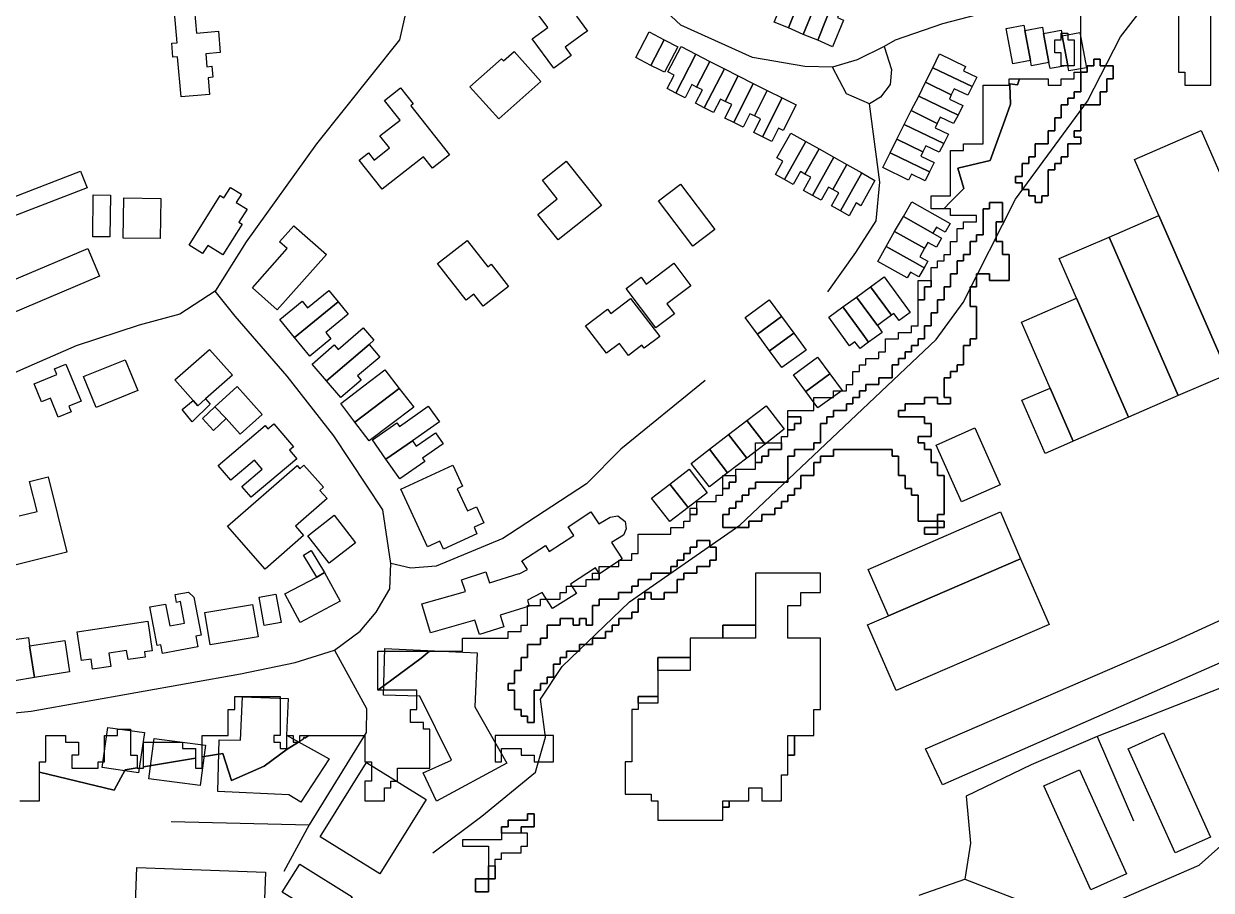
# Model space of a CAD drawing. Header units: metres. Extents: x 553506 to 563855, y 142925 to 150243.
# Drawn here: x 559227.2 to 559592.1, y 146472.5 to 146738.9 of the extents above; entities that cross this region are included whole.
import ezdxf

# ---------------------------------------------------------------- set-up
doc = ezdxf.new("R2010")
doc.units = ezdxf.units.M
for name, color, linetype in [('C-BUILDINGS', 8, 'Continuous'), ('C-FLOOD_ZONE_3', 150, 'Continuous'), ('C-ROADS', 33, 'Continuous'), ('C-WATERWAYS', 5, 'Continuous')]:
    doc.layers.add(name, color=color, linetype=linetype)

msp = doc.modelspace()

# ---------------------------------------------------------------- linework, layer by layer
at = {"layer": 'C-BUILDINGS'}
for points in [[(559397.7101, 146741.7458), (559397.0336, 146741.2351), (559400.3771, 146736.6976), (559399.3174, 146735.919), (559393.5673, 146731.7005), (559395.4068, 146729.2088), (559390.1081, 146725.3159), (559383.4654, 146734.3143), (559388.2033, 146737.8002), (559384.6413, 146742.6203), (559392.6954, 146748.5353), (559397.7101, 146741.7458)], [(559461.1484, 146747.632), (559462.515, 146747.0845), (559464.167, 146751.3095), (559467.1343, 146750.1105), (559462.1506, 146737.6462), (559457.8098, 146739.3924), (559461.1484, 146747.632)], [(559467.1343, 146750.1105), (559469.8922, 146748.8939), (559468.1997, 146744.6232), (559470.1051, 146743.8364), (559466.7229, 146735.6512), (559462.1506, 146737.6462), (559467.1343, 146750.1105)], [(559470.1051, 146743.8364), (559471.4987, 146743.3232), (559473.1437, 146747.548), (559476.1462, 146746.339), (559471.1629, 146733.8635), (559466.7229, 146735.6512), (559470.1051, 146743.8364)], [(559476.1462, 146746.339), (559478.9042, 146745.1224), (559477.2116, 146740.8516), (559479.1171, 146740.0649), (559475.7353, 146731.8685), (559471.1629, 146733.8635), (559476.1462, 146746.339)], [(559280.2749, 146736.0225), (559287.0118, 146736.6098), (559287.5704, 146730.0939), (559283.1212, 146729.6999), (559283.4682, 146725.7262), (559284.9884, 146725.8624), (559285.2822, 146722.4769), (559283.8318, 146722.3428), (559284.2782, 146717.1924), (559275.5393, 146716.4429), (559274.4711, 146728.7974), (559273.0203, 146728.6745), (559272.6501, 146732.948), (559274.359, 146733.09), (559273.5518, 146742.4364), (559279.6752, 146742.9601), (559280.2749, 146736.0225)], [(559534.7829, 146736.8291), (559536.5498, 146727.6684), (559531.0989, 146726.6533), (559529.05, 146737.4636), (559534.466, 146738.4776), (559534.7829, 146736.8291)], [(559540.5866, 146735.9408), (559542.2135, 146727.0095), (559536.8668, 146726.0199), (559536.5498, 146727.6684), (559534.7829, 146736.8291), (559540.2408, 146737.8445), (559540.5866, 146735.9408)], [(559419.9281, 146726.1409), (559415.2805, 146728.5343), (559419.3438, 146736.4068), (559423.9844, 146734.0132), (559419.9281, 146726.1409)], [(559424.1063, 146724.0001), (559422.6923, 146724.7242), (559419.9281, 146726.1409), (559423.9844, 146734.0132), (559428.1626, 146731.8724), (559424.1063, 146724.0001)], [(559546.2663, 146735.2157), (559548.0239, 146726.1326), (559542.566, 146725.1172), (559542.2135, 146727.0095), (559540.5866, 146735.9408), (559545.94, 146736.9418), (559546.2663, 146735.2157)], [(559553.7732, 146725.4207), (559548.3572, 146724.4067), (559548.0239, 146726.1326), (559546.2663, 146735.2157), (559551.7312, 146736.2313), (559553.7732, 146725.4207)], [(559374.5919, 146727.5392), (559377.838, 146730.4223), (559382.9167, 146724.7256), (559386.0898, 146721.1734), (559373.1254, 146709.6636), (559364.2944, 146719.5513), (559374.0053, 146728.1888), (559374.5919, 146727.5392)], [(559427.5909, 146717.6195), (559424.905, 146718.9941), (559427.0422, 146723.134), (559425.1591, 146724.0995), (559429.19, 146731.8931), (559433.759, 146729.5529), (559427.5909, 146717.6195)], [(559433.9668, 146719.4757), (559432.5318, 146720.1991), (559430.462, 146716.1392), (559427.5909, 146717.6195), (559433.759, 146729.5529), (559437.9875, 146727.3691), (559433.9668, 146719.4757)], [(559436.304, 146713.1151), (559433.6177, 146714.5009), (559435.7619, 146718.641), (559433.9668, 146719.4757), (559437.9875, 146727.3691), (559442.486, 146725.049), (559436.304, 146713.1151)], [(559516.5805, 146725.7907), (559515.9719, 146724.4473), (559520.0877, 146722.5161), (559518.6678, 146719.6005), (559506.5292, 146725.423), (559508.6196, 146729.7173), (559516.5805, 146725.7907)], [(559442.6868, 146714.9715), (559441.2515, 146715.7061), (559439.1751, 146711.6349), (559436.304, 146713.1151), (559442.486, 146725.049), (559446.7075, 146722.865), (559442.6868, 146714.9715)], [(559445.3405, 146708.554), (559442.6412, 146709.906), (559444.7359, 146714.0668), (559442.6868, 146714.9715), (559446.7075, 146722.865), (559451.3807, 146720.5503), (559445.3405, 146708.554)], [(559518.6678, 146719.6005), (559517.2535, 146716.9522), (559513.0944, 146718.9266), (559512.1796, 146717.084), (559504.2829, 146720.9681), (559506.5292, 146725.423), (559518.6678, 146719.6005)], [(559333.0937, 146699.2064), (559334.8118, 146697.0226), (559339.5429, 146700.7309), (559336.6308, 146704.4359), (559342.8364, 146709.3029), (559338.0611, 146715.3653), (559342.9969, 146719.2357), (559346.8987, 146714.2815), (559346.1408, 146713.6904), (559358.0206, 146698.6217), (559352.8185, 146694.5426), (559350.0597, 146698.0409), (559337.3137, 146688.0516), (559330.2677, 146696.9819), (559333.0937, 146699.2064)], [(559451.7241, 146710.6108), (559450.2587, 146711.1886), (559448.2315, 146707.1078), (559445.3405, 146708.554), (559451.3807, 146720.5503), (559455.6697, 146718.4463), (559451.7241, 146710.6108)], [(559512.1796, 146717.084), (559511.6352, 146715.6981), (559515.751, 146713.7669), (559514.3241, 146710.8511), (559502.1925, 146716.6738), (559504.2829, 146720.9681), (559512.1796, 146717.084)], [(559454.2255, 146704.1441), (559451.5189, 146705.507), (559453.6135, 146709.6678), (559451.7241, 146710.6108), (559455.6697, 146718.4463), (559460.2653, 146716.1515), (559454.2255, 146704.1441)], [(559460.578, 146706.0775), (559459.1363, 146706.7896), (559457.1095, 146702.6976), (559454.2255, 146704.1441), (559460.2653, 146716.1515), (559464.5138, 146714.0017), (559460.578, 146706.0775)], [(559514.3241, 146710.8511), (559512.9168, 146708.203), (559508.7577, 146710.1774), (559507.8299, 146708.301), (559499.869, 146712.2276), (559502.1925, 146716.6738), (559514.3241, 146710.8511)], [(559507.8299, 146708.301), (559507.2147, 146706.9464), (559511.3305, 146705.0151), (559509.9102, 146702.1106), (559497.7786, 146707.9334), (559499.869, 146712.2276), (559507.8299, 146708.301)], [(559460.9261, 146691.0295), (559458.1787, 146692.5804), (559460.4588, 146696.6245), (559458.6298, 146697.6473), (559462.9578, 146705.3277), (559467.5279, 146702.7316), (559460.9261, 146691.0295)], [(559509.9102, 146702.1106), (559508.4959, 146699.4623), (559504.3438, 146701.437), (559503.4859, 146699.5628), (559495.4551, 146703.4872), (559497.7786, 146707.9334), (559509.9102, 146702.1106)], [(559568.4764, 146697.1399), (559589.031, 146706.0701), (559617.8201, 146640.1403), (559597.2653, 146631.21), (559575.9671, 146679.9876), (559568.4764, 146697.1399)], [(559467.2373, 146692.7168), (559465.8365, 146693.4636), (559463.6162, 146689.5214), (559460.9261, 146691.0295), (559467.5279, 146702.7316), (559471.5782, 146700.431), (559467.2373, 146692.7168)], [(559503.4859, 146699.5628), (559502.8413, 146698.2517), (559506.917, 146696.2635), (559505.49, 146693.3477), (559493.3839, 146699.2492), (559495.4551, 146703.4872), (559503.4859, 146699.5628)], [(559469.5249, 146686.1544), (559466.7708, 146687.6939), (559469.0306, 146691.7151), (559467.2373, 146692.7168), (559471.5782, 146700.431), (559476.1259, 146697.8787), (559469.5249, 146686.1544)], [(559475.8131, 146687.9077), (559474.4751, 146688.6564), (559472.215, 146684.6463), (559469.5249, 146686.1544), (559476.1259, 146697.8787), (559480.1407, 146695.5993), (559475.8131, 146687.9077)], [(559505.49, 146693.3477), (559504.1746, 146690.6691), (559499.9781, 146692.7203), (559499.0706, 146690.8668), (559491.161, 146694.7171), (559493.3839, 146699.2492), (559505.49, 146693.3477)], [(559246.6245, 146688.4454), (559216.5713, 146676.8627), (559214.5873, 146681.9877), (559244.6401, 146693.5815), (559246.6245, 146688.4454)], [(559404.6845, 146683.0627), (559391.3822, 146672.5218), (559385.1614, 146680.3201), (559391.1468, 146685.069), (559386.5484, 146690.8364), (559393.8648, 146696.6394), (559404.6845, 146683.0627)], [(559478.1282, 146681.3573), (559475.3742, 146682.8968), (559477.6542, 146686.9409), (559475.8131, 146687.9077), (559480.1407, 146695.5993), (559484.7363, 146693.0819), (559478.1282, 146681.3573)], [(559484.4352, 146682.9554), (559483.031, 146683.8134), (559480.8261, 146679.8272), (559478.1282, 146681.3573), (559484.7363, 146693.0819), (559488.7388, 146690.7464), (559484.4352, 146682.9554)], [(559253.672, 146673.3714), (559248.3692, 146673.4407), (559248.5381, 146686.2676), (559253.8409, 146686.1982), (559253.672, 146673.3714)], [(559288.7047, 146685.3869), (559290.7177, 146688.5768), (559294.0764, 146686.4772), (559292.4969, 146683.9685), (559295.82, 146681.8901), (559293.3139, 146677.9169), (559294.3266, 146677.2805), (559288.3817, 146667.8362), (559283.7033, 146670.7741), (559282.1303, 146668.2768), (559277.9869, 146670.8751), (559287.5781, 146686.0865), (559288.7047, 146685.3869)], [(559439.5934, 146675.6204), (559432.7457, 146670.4885), (559422.1926, 146684.4852), (559429.0469, 146689.6284), (559439.5934, 146675.6204)], [(559269.1209, 146672.8708), (559257.7245, 146673.0295), (559257.9022, 146685.3447), (559269.2986, 146685.186), (559269.1209, 146672.8708)], [(559511.8433, 146677.4622), (559510.3644, 146674.8676), (559507.6805, 146676.3981), (559506.5924, 146674.5056), (559497.5588, 146679.6454), (559500.1328, 146684.1328), (559511.8433, 146677.4622)], [(559506.5924, 146674.5056), (559509.2539, 146673.0189), (559507.6492, 146670.1977), (559504.987, 146671.7067), (559503.9803, 146669.8946), (559494.7658, 146675.0066), (559497.5588, 146679.6454), (559506.5924, 146674.5056)], [(559560.684, 146673.347), (559575.9671, 146679.9876), (559597.2653, 146631.21), (559581.982, 146624.5694), (559560.684, 146673.347)], [(559305.8019, 146671.871), (559310.18, 146676.8149), (559320.1949, 146667.9878), (559305.0943, 146650.936), (559297.4448, 146657.6773), (559308.1602, 146669.785), (559305.8019, 146671.871)], [(559216.2606, 146656.8749), (559246.8252, 146669.7868), (559250.4387, 146661.2731), (559219.7497, 146648.3129), (559220.6279, 146646.1475), (559212.3888, 146642.8092), (559201.4143, 146669.7485), (559209.6534, 146673.0868), (559216.2606, 146656.8749)], [(559369.7743, 146664.1719), (559370.7782, 146664.9488), (559376.094, 146658.1463), (559368.3304, 146652.1068), (559365.4979, 146655.7252), (559363.1694, 146653.9168), (559354.3221, 146665.2286), (559363.4174, 146672.2999), (559369.7743, 146664.1719)], [(559503.9803, 146669.8946), (559502.5228, 146667.2895), (559505.0132, 146665.9088), (559503.8946, 146663.8707), (559501.2541, 146665.358), (559492.1939, 146670.4525), (559494.7658, 146675.0066), (559503.9803, 146669.8946)], [(559550.7379, 146654.4957), (559545.4077, 146666.7067), (559560.684, 146673.347), (559581.982, 146624.5694), (559566.7057, 146617.929), (559550.7379, 146654.4957)], [(559501.2541, 146665.358), (559503.8946, 146663.8707), (559502.2899, 146661.0495), (559499.6354, 146662.5364), (559498.634, 146660.7802), (559489.5951, 146665.8643), (559492.1939, 146670.4525), (559501.2541, 146665.358)], [(559418.435, 146658.87), (559426.9567, 146665.267), (559432.1713, 146658.3502), (559424.8386, 146652.8471), (559427.2018, 146649.7039), (559421.4544, 146645.3963), (559412.309, 146657.5224), (559416.874, 146660.9474), (559418.435, 146658.87)], [(559499.5924, 146650.1809), (559496.1595, 146647.6814), (559494.5531, 146649.8687), (559493.8096, 146649.2668), (559487.4191, 146658.0169), (559491.6179, 146661.0744), (559499.5924, 146650.1809)], [(559493.8096, 146649.2668), (559491.1834, 146647.36), (559489.4944, 146646.1278), (559483.104, 146654.8779), (559487.4191, 146658.0169), (559493.8096, 146649.2668)], [(559314.3963, 146651.5695), (559320.9155, 146656.9248), (559323.8001, 146653.4304), (559310.4203, 146642.4532), (559305.8501, 146647.9878), (559312.7103, 146653.6207), (559314.3963, 146651.5695)], [(559326.9098, 146649.6647), (559319.9678, 146643.9624), (559321.5665, 146642.0198), (559315.1357, 146636.7451), (559310.4203, 146642.4532), (559323.8001, 146653.4304), (559326.9098, 146649.6647)], [(559407.612, 146649.7861), (559413.6711, 146654.4149), (559422.6054, 146642.7831), (559417.8513, 146639.1408), (559417.1227, 146640.0865), (559413.0034, 146636.9425), (559410.2125, 146640.5733), (559406.305, 146637.5917), (559399.8335, 146646.0277), (559406.5555, 146651.1557), (559407.612, 146649.7861)], [(559460.0515, 146648.9091), (559452.6396, 146643.4814), (559448.8655, 146648.5953), (559456.2771, 146654.0341), (559460.0515, 146648.9091)], [(559489.4944, 146646.1278), (559490.9873, 146643.9927), (559488.5663, 146642.2369), (559486.7934, 146641.0021), (559484.9835, 146643.439), (559478.8559, 146651.83), (559483.104, 146654.8779), (559489.4944, 146646.1278)], [(559542.5743, 146626.8849), (559533.7435, 146647.112), (559550.7379, 146654.4957), (559566.7057, 146617.929), (559549.7111, 146610.5452), (559542.5743, 146626.8849)], [(559484.9835, 146643.439), (559486.7934, 146641.0021), (559484.1746, 146639.0844), (559482.6147, 146641.1284), (559480.9669, 146639.9197), (559474.5684, 146648.703), (559478.8559, 146651.83), (559484.9835, 146643.439)], [(559463.8267, 146643.7618), (559456.3994, 146638.3781), (559452.6396, 146643.4814), (559460.0515, 146648.9091), (559463.8267, 146643.7618)], [(559323.8357, 146638.7512), (559331.4893, 146645.4104), (559334.7521, 146641.6718), (559333.3064, 146640.258), (559320.1689, 146629.1325), (559315.7861, 146634.2611), (559322.5885, 146640.1816), (559323.8357, 146638.7512)], [(559467.5885, 146638.5918), (559460.1612, 146633.2082), (559456.3994, 146638.3781), (559463.8267, 146643.7618), (559467.5885, 146638.5918)], [(559283.0067, 146623.5395), (559280.6519, 146621.452), (559279.1952, 146623.0986), (559273.6299, 146629.3814), (559284.3034, 146638.7831), (559291.3251, 146630.8649), (559283.0067, 146623.5395)], [(559336.6009, 146636.3979), (559329.7801, 146630.6215), (559330.898, 146629.2983), (559324.5814, 146623.9493), (559320.1689, 146629.1325), (559333.3064, 146640.258), (559336.6009, 146636.3979)], [(559262.2071, 146626.1002), (559249.423, 146620.9403), (559245.5619, 146630.448), (559258.3387, 146635.6187), (559262.2071, 146626.1002)], [(559474.8919, 146631.2947), (559467.4803, 146625.8559), (559463.7059, 146630.9809), (559471.1178, 146636.4086), (559474.8919, 146631.2947)], [(559241.0488, 146621.2818), (559241.7589, 146619.5787), (559237.7957, 146617.9422), (559235.3478, 146623.8208), (559232.6482, 146622.7021), (559230.3517, 146628.207), (559237.3318, 146631.1056), (559236.6293, 146632.7867), (559240.1091, 146634.2301), (559244.8531, 146622.8577), (559241.0488, 146621.2818)], [(559338.1824, 146632.5292), (559342.5556, 146626.8105), (559328.9678, 146616.4502), (559324.5946, 146622.1689), (559331.6585, 146627.5522), (559338.1824, 146632.5292)], [(559478.6744, 146626.1365), (559471.2467, 146620.764), (559467.4803, 146625.8559), (559474.8919, 146631.2947), (559478.6744, 146626.1365)], [(559293.6566, 146612.7287), (559289.362, 146617.4927), (559285.9413, 146621.1374), (559292.7205, 146627.3577), (559300.4269, 146618.7818), (559293.6566, 146612.7287)], [(559347.0513, 146620.9732), (559340.013, 146615.6686), (559333.3646, 146610.6432), (559328.9678, 146616.4502), (559342.5556, 146626.8105), (559347.0513, 146620.9732)], [(559547.5995, 146609.6337), (559541.079, 146606.8046), (559533.9426, 146623.1332), (559542.5743, 146626.8849), (559549.7111, 146610.5452), (559547.5995, 146609.6337)], [(559283.0067, 146623.5395), (559284.4606, 146621.9819), (559278.9106, 146616.4898), (559275.833, 146620.3455), (559279.1952, 146623.0986), (559280.6519, 146621.452), (559283.0067, 146623.5395)], [(559285.4881, 146613.8778), (559282.067, 146617.5336), (559285.9413, 146621.1374), (559289.362, 146617.4927), (559285.4881, 146613.8778)], [(559342.5977, 146615.0809), (559351.5017, 146621.3338), (559354.8954, 146616.5308), (559346.6088, 146610.6643), (559338.4826, 146605.0366), (559334.3697, 146610.9303), (559341.8366, 146616.1703), (559342.5977, 146615.0809)], [(559455.3303, 146621.4498), (559460.8907, 146614.2098), (559454.9894, 146609.6749), (559449.3941, 146616.9138), (559455.3303, 146621.4498)], [(559449.3941, 146616.9138), (559454.9894, 146609.6749), (559449.3967, 146605.3387), (559443.7934, 146612.6108), (559449.3941, 146616.9138)], [(559302.2353, 146614.3636), (559304.068, 146615.923), (559310.1201, 146608.8317), (559308.8391, 146607.7457), (559311.0596, 146605.1434), (559297.1053, 146593.2915), (559294.2389, 146596.6529), (559300.4462, 146601.9206), (559298.0804, 146604.6965), (559290.8377, 146598.5397), (559286.9409, 146603.1046), (559301.3788, 146615.3721), (559302.2353, 146614.3636)], [(559527.2657, 146597.1824), (559515.3606, 146591.8711), (559507.525, 146609.3244), (559519.4301, 146614.6357), (559527.2657, 146597.1824)], [(559347.758, 146609.0082), (559353.7553, 146613.1565), (559356.0974, 146609.79), (559349.7029, 146605.3734), (559350.435, 146604.3165), (559342.7057, 146598.9682), (559338.4826, 146605.0366), (559346.6088, 146610.6643), (559347.758, 146609.0082)], [(559443.7934, 146612.6108), (559449.3967, 146605.3387), (559443.4954, 146600.8038), (559437.8998, 146608.0538), (559443.7934, 146612.6108)], [(559437.8998, 146608.0538), (559443.4954, 146600.8038), (559437.9017, 146596.501), (559432.2994, 146603.7397), (559437.8998, 146608.0538)], [(559318.1788, 146595.4363), (559320.3896, 146592.9227), (559310.6606, 146584.4072), (559313.1902, 146581.5362), (559301.405, 146571.2207), (559289.829, 146584.3846), (559311.1663, 146603.0543), (559312.0287, 146602.0794), (559313.2885, 146603.1758), (559319.2613, 146596.3825), (559318.1788, 146595.4363)], [(559362.0277, 146596.7071), (559360.3867, 146595.955), (559363.5135, 146589.1626), (559366.2648, 146590.4165), (559368.5519, 146585.4456), (559365.5455, 146584.0725), (559366.4602, 146582.0863), (559356.1243, 146577.3583), (559355.0144, 146579.7725), (559351.2359, 146578.0414), (559343.0489, 146595.7957), (559359.066, 146603.1373), (559362.0277, 146596.7071)], [(559431.6427, 146601.9163), (559437.203, 146594.6763), (559431.3087, 146590.1416), (559425.7065, 146597.3803), (559431.6427, 146601.9163)], [(559425.7065, 146597.3803), (559431.3087, 146590.1416), (559425.7079, 146585.8387), (559420.1127, 146593.0776), (559425.7065, 146597.3803)], [(559320.9994, 146573.0303), (559314.4442, 146581.4638), (559322.5917, 146587.76), (559329.1473, 146579.3153), (559320.9994, 146573.0303)], [(559394.5144, 146584.1808), (559401.4972, 146588.7938), (559403.9395, 146585.1299), (559407.3566, 146587.2393), (559409.7656, 146587.5811), (559412.0215, 146585.8703), (559412.2729, 146583.6299), (559411.5022, 146581.6471), (559407.7689, 146579.361), (559411.0701, 146574.3881), (559404.0802, 146569.775), (559402.8626, 146571.607), (559395.1795, 146566.5717), (559396.9941, 146563.7565), (559389.7122, 146559.0898), (559386.5382, 146564.022), (559381.9609, 146561.6652), (559382.5205, 146559.8572), (559373.5871, 146557.0314), (559374.7388, 146553.4944), (559367.2687, 146551.059), (559365.801, 146555.5433), (559352.1258, 146551.6022), (559349.556, 146560.5043), (559362.9191, 146564.3579), (559361.7518, 146567.95), (559369.2221, 146570.3743), (559370.3264, 146567.0139), (559379.4121, 146569.889), (559379.4358, 146569.8007), (559381.9759, 146571.1038), (559380.2496, 146573.7771), (559387.5314, 146578.4438), (559388.6925, 146576.6322), (559396.2452, 146581.5856), (559394.5144, 146584.1808)], [(559527.3371, 146588.8038), (559533.5188, 146574.3933), (559492.9154, 146556.872), (559486.6921, 146571.0475), (559527.3371, 146588.8038)], [(559317.2436, 146568.7624), (559313.1618, 146575.4584), (559315.5507, 146576.9015), (559319.6255, 146570.2052), (559317.2436, 146568.7624)], [(559542.2942, 146554.1533), (559495.294, 146533.8624), (559486.5187, 146554.1024), (559492.9154, 146556.872), (559533.5188, 146574.3933), (559542.2942, 146554.1533)], [(559312.1519, 146554.8034), (559307.3825, 146563.604), (559317.2436, 146568.7624), (559319.6255, 146570.2052), (559324.3879, 146561.4044), (559312.1519, 146554.8034)], [(559272.0362, 146553.7824), (559276.5556, 146554.6236), (559275.3162, 146561.2186), (559274.1414, 146560.993), (559273.6817, 146563.4162), (559277.756, 146564.1769), (559279.496, 146562.6393), (559281.7271, 146550.8996), (559280.0167, 146550.5795), (559280.6438, 146547.2711), (559269.8606, 146545.234), (559269.35, 146547.9449), (559268.1682, 146547.7191), (559265.9337, 146559.5699), (559270.7727, 146560.4768), (559272.0362, 146553.7824)], [(559306.2778, 146554.7994), (559301.0974, 146553.8485), (559299.4841, 146562.58), (559304.6644, 146563.5308), (559306.2778, 146554.7994)], [(559621.8505, 146554.298), (559509.4818, 146504.8419), (559504.2417, 146515.9538), (559580.6234, 146548.9773), (559616.6031, 146565.4096), (559621.8505, 146554.298)], [(559299.2192, 146550.3734), (559284.4921, 146547.8801), (559282.7905, 146557.8776), (559297.5176, 146560.371), (559299.2192, 146550.3734)], [(559266.6724, 146546.1146), (559264.2641, 146545.7505), (559264.5017, 146544.1775), (559259.2256, 146543.3795), (559258.7947, 146546.2265), (559253.2958, 146545.3994), (559253.9127, 146541.2894), (559248.3443, 146540.449), (559247.8772, 146543.562), (559244.8771, 146543.1129), (559243.5485, 146551.9088), (559265.3003, 146555.1874), (559266.6724, 146546.1146)], [(559230.4359, 146537.9351), (559224.4206, 146536.8472), (559222.5088, 146547.5394), (559222.1906, 146549.2324), (559228.6352, 146550.2335), (559228.9415, 146547.5718), (559230.4359, 146537.9351)], [(559239.7915, 146549.2548), (559241.2864, 146539.607), (559230.4359, 146537.9351), (559228.9415, 146547.5718), (559239.7915, 146549.2548)], [(559365.8238, 146528.8768), (559375.6425, 146511.5071), (559354.058, 146499.897), (559349.9431, 146508.562), (559358.6402, 146512.4712), (559348.9332, 146532.1037), (559337.7629, 146532.4029), (559338.1618, 146546.8284), (559366.5263, 146545.4599), (559365.8238, 146528.8768)], [(559307.9462, 146520.1592), (559321.0178, 146512.896), (559312.3339, 146499.538), (559308.6076, 146501.7598), (559286.8176, 146502.865), (559287.2643, 146518.6833), (559293.7354, 146518.6057), (559294.3581, 146531.9029), (559308.4368, 146531.4045), (559307.9462, 146520.1592)], [(559262.4789, 146508.5882), (559251.3042, 146510.1562), (559253.0668, 146522.5538), (559264.2348, 146520.9745), (559262.4789, 146508.5882)], [(559281.4113, 146504.6897), (559265.6551, 146506.7389), (559267.2707, 146519.1431), (559283.0334, 146517.1053), (559281.4113, 146504.6897)], [(559591.8629, 146488.813), (559580.9655, 146483.9224), (559566.5236, 146515.9288), (559577.414, 146520.8191), (559591.8629, 146488.813)], [(559336.5987, 146477.4853), (559318.2596, 146488.859), (559332.5228, 146511.728), (559350.862, 146500.3543), (559336.5987, 146477.4853)], [(559566.0189, 146477.4592), (559555.1215, 146472.5687), (559540.6797, 146504.5751), (559551.5701, 146509.4654), (559566.0189, 146477.4592)], [(559301.0501, 146466.9561), (559261.5286, 146468.4021), (559261.9412, 146479.4557), (559301.4556, 146478.0095), (559301.0501, 146466.9561)], [(559322.6975, 146461.8842), (559306.6258, 146471.848), (559311.989, 146480.4396), (559328.0536, 146470.4756), (559322.6975, 146461.8842)]]:
    msp.add_lwpolyline(points, close=True, dxfattribs=at)
msp.add_lwpolyline([(559225.7305, 146587.551), (559231.2614, 146588.9244), (559228.9612, 146598.1577), (559234.7003, 146599.5821), (559240.4671, 146576.4215), (559219.9742, 146571.3345)], dxfattribs=at)
at = {"layer": 'C-FLOOD_ZONE_3'}
msp.add_lwpolyline([(559226, 146500), (559232, 146500), (559232, 146508.7545), (559254.9523, 146503.2686), (559258.3158, 146509.4917), (559262, 146510.1057), (559262, 146510), (559264, 146510), (559264, 146510.4389), (559280, 146513.1053), (559280, 146510), (559282, 146510), (559282, 146513.4386), (559288.3113, 146514.4903), (559291.0581, 146506.2464), (559301.1, 146510.61), (559308.17, 146515.89), (559311.5625, 146518), (559312, 146518), (559312, 146518.2721), (559312.9291, 146518.85), (559313.3103, 146519.4988), (559313.5448, 146519.233), (559314.778, 146520), (559332, 146520), (559332, 146512), (559334, 146512), (559334, 146506), (559332, 146506), (559332, 146500), (559338, 146500), (559338, 146504), (559340, 146504), (559340, 146506), (559342, 146506), (559342, 146510), (559352, 146510), (559352, 146522), (559350, 146522), (559350, 146524), (559346, 146524), (559346, 146528), (559348, 146528), (559348, 146534), (559336, 146534), (559336, 146534.0322), (559349.33, 146543.78), (559351.8754, 146546), (559362, 146546), (559362, 146550), (559376, 146550), (559376, 146552), (559380, 146552), (559380, 146554), (559382, 146554), (559382, 146556), (559382, 146560), (559386, 146560), (559386, 146562), (559392, 146562), (559392, 146564), (559394, 146564), (559394, 146566), (559396, 146566), (559400, 146566), (559400, 146568), (559402, 146568), (559404, 146568), (559404, 146570), (559404, 146572), (559406, 146572), (559410, 146572), (559410, 146574), (559414, 146574), (559414, 146576), (559416, 146576), (559416, 146582), (559426, 146582), (559426, 146584), (559430, 146584), (559430, 146586), (559432, 146586), (559432, 146588), (559434, 146588), (559434, 146590), (559434, 146592), (559440, 146592), (559440, 146594), (559442, 146594), (559442, 146596), (559444, 146596), (559444, 146598), (559446, 146598), (559446, 146600), (559446, 146602), (559452, 146602), (559452, 146604), (559454, 146604), (559454, 146606), (559456, 146606), (559456, 146608), (559460, 146608), (559460, 146610), (559460, 146612), (559462, 146612), (559462, 146614), (559464, 146614), (559464, 146616), (559466, 146616), (559466, 146618), (559462, 146618), (559462, 146620), (559470, 146620), (559470, 146624), (559476, 146624), (559476, 146626), (559480, 146626), (559480, 146628), (559482, 146628), (559482, 146630), (559482, 146632), (559484, 146632), (559484, 146634), (559486, 146634), (559486, 146636), (559490, 146636), (559490, 146638), (559492, 146638), (559492, 146640), (559492, 146642), (559496, 146642), (559496, 146644), (559500, 146644), (559500, 146646), (559502, 146646), (559502, 146652), (559502, 146654), (559504, 146654), (559504, 146658), (559506, 146658), (559506, 146660), (559506, 146662), (559506, 146664), (559508, 146664), (559508, 146666), (559510, 146666), (559510, 146668), (559512, 146668), (559512, 146670), (559512, 146672), (559514, 146672), (559514, 146676), (559516, 146676), (559516, 146678), (559520, 146678), (559520, 146680), (559512, 146680), (559512, 146682), (559509.9129, 146682), (559512, 146684.1173), (559516.0554, 146688.2315), (559514.1845, 146694.498), (559524.1587, 146696.8648), (559528.67, 146709.24), (559530.4409, 146714.2492), (559530.208, 146720), (559530.1881, 146720.4905), (559532.5298, 146720.1577), (559533.1811, 146722), (559536, 146722), (559538, 146722), (559542, 146722), (559542, 146720), (559546, 146720), (559546, 146722), (559550, 146722), (559550, 146724), (559551.9995, 146724.0005), (559552, 146728), (559552, 146760)], dxfattribs=at)
for points in [[(559584, 146720), (559592, 146720), (559592, 146750), (559582, 146750), (559582, 146724), (559584, 146724), (559584, 146720)], [(559546, 146734), (559546, 146736), (559548, 146736), (559548, 146734), (559550, 146734), (559550, 146726), (559546, 146726), (559546, 146730), (559544, 146730), (559544, 146734), (559546, 146734)], [(559551.999, 146722), (559551.999, 146720), (559551.999, 146718.001), (559549.9994, 146718.0006), (559549.999, 146716.001), (559547.9994, 146716.0006), (559547.999, 146714.001), (559545.9994, 146714.0006), (559545.999, 146712), (559545.999, 146710.001), (559543.9994, 146710.0006), (559543.999, 146708), (559543.999, 146706.001), (559541.9994, 146706.0006), (559541.999, 146704), (559541.999, 146702.001), (559537.9994, 146702.0006), (559537.999, 146700), (559537.999, 146698.001), (559535.9994, 146698.0006), (559535.999, 146696.001), (559533.9994, 146696.0006), (559533.999, 146694), (559533.999, 146692.001), (559531.9994, 146692.0006), (559531.9994, 146689.9994), (559533.999, 146689.999), (559533.9994, 146687.9994), (559535.999, 146687.999), (559535.9994, 146685.9994), (559537.999, 146685.999), (559537.9994, 146683.9994), (559540.0006, 146683.9994), (559540.001, 146685.999), (559542.0006, 146685.9994), (559542.001, 146688), (559542.001, 146693.999), (559544.0006, 146693.9994), (559544.001, 146695.999), (559546.0006, 146695.9994), (559546.001, 146697.999), (559548.0006, 146697.9994), (559548.001, 146700), (559548.001, 146701.999), (559550, 146701.999), (559552.0006, 146701.9994), (559552.0006, 146704.0006), (559550.001, 146704.001), (559550.001, 146705.999), (559552.0006, 146705.9994), (559552.001, 146708), (559552.001, 146713.999), (559556, 146713.999), (559558.0006, 146713.9994), (559558.001, 146716), (559558.001, 146717.999), (559560.0006, 146717.9994), (559560.001, 146721.999), (559562.0006, 146721.9994), (559562.001, 146724), (559562.0006, 146726.0006), (559558.001, 146726.001), (559558.0006, 146728.0006), (559555.9994, 146728.0006), (559555.999, 146726.001), (559553.9994, 146726.0006), (559553.999, 146724.001), (559551.9995, 146724.0005), (559551.999, 146722)], [(559540.0006, 146683.9994), (559537.9994, 146683.9994), (559537.999, 146685.999), (559535.9994, 146685.9994), (559535.999, 146687.999), (559533.9994, 146687.9994), (559533.999, 146689.999), (559531.9994, 146689.9994), (559531.9994, 146692.0006), (559533.999, 146692.001), (559533.999, 146694), (559533.9994, 146696.0006), (559535.999, 146696.001), (559535.9994, 146698.0006), (559537.999, 146698.001), (559537.999, 146700), (559537.9994, 146702.0006), (559541.999, 146702.001), (559541.999, 146704), (559541.9994, 146706.0006), (559543.999, 146706.001), (559543.999, 146708), (559543.9994, 146710.0006), (559545.999, 146710.001), (559545.999, 146712), (559545.9994, 146714.0006), (559547.999, 146714.001), (559547.9994, 146716.0006), (559549.999, 146716.001), (559549.9994, 146718.0006), (559551.999, 146718.001), (559551.999, 146720), (559551.999, 146722), (559551.9997, 146724.0003), (559553.999, 146724.001), (559553.9994, 146726.0006), (559555.999, 146726.001), (559555.9994, 146728.0006), (559558.0006, 146728.0006), (559558.001, 146726.001), (559562.0006, 146726.0006), (559562.001, 146724), (559562.0006, 146721.9994), (559560.001, 146721.999), (559560.0006, 146717.9994), (559558.001, 146717.999), (559558.001, 146716), (559558.0006, 146713.9994), (559556, 146713.999), (559552.001, 146713.999), (559552.001, 146708), (559552.0006, 146705.9994), (559550.001, 146705.999), (559550.001, 146704.001), (559552.0006, 146704.0006), (559552.0006, 146701.9994), (559550, 146701.999), (559548.001, 146701.999), (559548.001, 146700), (559548.0006, 146697.9994), (559546.001, 146697.999), (559546.0006, 146695.9994), (559544.001, 146695.999), (559544.0006, 146693.9994), (559542.001, 146693.999), (559542.001, 146688), (559542.0006, 146685.9994), (559540.001, 146685.999), (559540.0006, 146683.9994)], [(559522, 146702), (559522, 146720), (559530, 146720), (559530, 146722), (559533.1811, 146722), (559532.5298, 146720.1577), (559530.1881, 146720.4905), (559530.208, 146720), (559530.4409, 146714.2492), (559528.67, 146709.24), (559524.1587, 146696.8648), (559514.1845, 146694.498), (559516.0554, 146688.2315), (559512, 146684.1173), (559509.9129, 146682), (559506, 146682), (559506, 146686), (559512, 146686), (559512, 146696), (559512, 146700), (559516, 146700), (559516, 146702), (559522, 146702)], [(559508.001, 146587.999), (559510.0006, 146587.9994), (559510.0006, 146600.0006), (559508.001, 146600.001), (559508.0006, 146604.0006), (559506.001, 146604.001), (559506.0006, 146608.0006), (559504.001, 146608.001), (559504.0006, 146610.0006), (559502.001, 146610.001), (559502.001, 146611.999), (559506.0006, 146611.9994), (559506.0006, 146616.0006), (559504.001, 146616.001), (559504.0006, 146618.0006), (559496.001, 146618.001), (559496.001, 146619.999), (559498.0006, 146619.9994), (559498.001, 146621.999), (559504.0006, 146621.9994), (559504.001, 146623.999), (559507.999, 146623.999), (559507.9994, 146621.9994), (559512.0006, 146621.9994), (559512.0006, 146624.0006), (559510.001, 146624.001), (559510.001, 146629.999), (559512.0006, 146629.9994), (559512.001, 146631.999), (559514.0006, 146631.9994), (559514.001, 146633.999), (559516.0006, 146633.9994), (559516.001, 146639.999), (559518.0006, 146639.9994), (559518.001, 146641.999), (559520.0006, 146641.9994), (559520.0006, 146652.0006), (559518.001, 146652.001), (559518.001, 146656), (559518.001, 146657.999), (559520.0006, 146657.9994), (559520.001, 146661.999), (559523.999, 146661.999), (559523.9994, 146659.9994), (559530.0006, 146659.9994), (559530.0006, 146668.0006), (559528.001, 146668.001), (559528.001, 146670), (559528.0006, 146672.0006), (559526.001, 146672.001), (559526.001, 146677.999), (559528.0006, 146677.9994), (559528.0006, 146684.0006), (559523.9994, 146684.0006), (559523.999, 146682.001), (559521.9994, 146682.0006), (559521.999, 146678), (559521.999, 146674.001), (559519.9994, 146674.0006), (559519.999, 146672.001), (559517.9994, 146672.0006), (559517.999, 146670), (559517.999, 146668.001), (559515.9994, 146668.0006), (559515.999, 146666.001), (559513.9994, 146666.0006), (559513.999, 146664), (559513.999, 146662.001), (559511.9994, 146662.0006), (559511.999, 146660), (559511.999, 146658.001), (559509.9994, 146658.0006), (559509.999, 146656), (559509.999, 146654.001), (559507.9994, 146654.0006), (559507.999, 146652), (559507.999, 146650.001), (559505.9994, 146650.0006), (559505.999, 146648), (559505.999, 146646.001), (559503.9994, 146646.0006), (559503.999, 146642.001), (559501.9994, 146642.0006), (559501.999, 146640.001), (559499.9994, 146640.0006), (559499.999, 146638.001), (559497.9994, 146638.0006), (559497.999, 146636.001), (559495.9994, 146636.0006), (559495.999, 146634.001), (559493.9994, 146634.0006), (559493.999, 146632), (559493.999, 146630.001), (559492, 146630.001), (559489.9994, 146630.0006), (559489.999, 146628.001), (559485.9994, 146628.0006), (559485.999, 146626.001), (559483.9994, 146626.0006), (559483.999, 146624.001), (559481.9994, 146624.0006), (559481.999, 146622.001), (559479.9994, 146622.0006), (559479.999, 146620.001), (559475.9994, 146620.0006), (559475.999, 146618.001), (559473.9994, 146618.0006), (559473.999, 146616.001), (559471.9994, 146616.0006), (559471.999, 146610.001), (559469.9994, 146610.0006), (559469.999, 146608.001), (559463.9994, 146608.0006), (559463.999, 146606.001), (559461.9994, 146606.0006), (559461.999, 146598.001), (559451.9994, 146598.0006), (559451.999, 146596.001), (559449.9994, 146596.0006), (559449.999, 146594.001), (559447.9994, 146594.0006), (559447.999, 146592.001), (559445.9994, 146592.0006), (559445.999, 146590.001), (559443.9994, 146590.0006), (559443.999, 146588.001), (559441.9994, 146588.0006), (559441.9994, 146583.9994), (559444, 146583.999), (559448, 146583.999), (559450.0006, 146583.9994), (559450.001, 146585.999), (559452, 146585.999), (559454.0006, 146585.9994), (559454.001, 146587.999), (559456, 146587.999), (559458.0006, 146587.9994), (559458.001, 146589.999), (559460.0006, 146589.9994), (559460.001, 146591.999), (559462.0006, 146591.9994), (559462.001, 146593.999), (559464.0006, 146593.9994), (559464.001, 146595.999), (559466.0006, 146595.9994), (559466.001, 146599.999), (559468, 146599.999), (559470.0006, 146599.9994), (559470.001, 146602), (559470.001, 146603.999), (559472.0006, 146603.9994), (559472.001, 146605.999), (559476.0006, 146605.9994), (559476.001, 146607.999), (559493.999, 146607.999), (559493.9994, 146605.9994), (559495.999, 146605.999), (559495.9994, 146599.9994), (559497.999, 146599.999), (559497.9994, 146595.9994), (559499.999, 146595.999), (559499.9994, 146593.9994), (559501.999, 146593.999), (559501.9994, 146585.9994), (559508, 146586), (559508.001, 146587.999)], [(559444, 146583.999), (559441.9994, 146583.9994), (559441.9994, 146588.0006), (559443.999, 146588.001), (559443.9994, 146590.0006), (559445.999, 146590.001), (559445.9994, 146592.0006), (559447.999, 146592.001), (559447.9994, 146594.0006), (559449.999, 146594.001), (559449.9994, 146596.0006), (559451.999, 146596.001), (559451.9994, 146598.0006), (559461.999, 146598.001), (559461.9994, 146606.0006), (559463.999, 146606.001), (559463.9994, 146608.0006), (559469.999, 146608.001), (559469.9994, 146610.0006), (559471.999, 146610.001), (559471.9994, 146616.0006), (559473.999, 146616.001), (559473.9994, 146618.0006), (559475.999, 146618.001), (559475.9994, 146620.0006), (559479.999, 146620.001), (559479.9994, 146622.0006), (559481.999, 146622.001), (559481.9994, 146624.0006), (559483.999, 146624.001), (559483.9994, 146626.0006), (559485.999, 146626.001), (559485.9994, 146628.0006), (559489.999, 146628.001), (559489.9994, 146630.0006), (559492, 146630.001), (559493.999, 146630.001), (559493.999, 146632), (559493.9994, 146634.0006), (559495.999, 146634.001), (559495.9994, 146636.0006), (559497.999, 146636.001), (559497.9994, 146638.0006), (559499.999, 146638.001), (559499.9994, 146640.0006), (559501.999, 146640.001), (559501.9994, 146642.0006), (559503.999, 146642.001), (559503.9994, 146646.0006), (559505.999, 146646.001), (559505.999, 146648), (559505.9994, 146650.0006), (559507.999, 146650.001), (559507.999, 146652), (559507.9994, 146654.0006), (559509.999, 146654.001), (559509.999, 146656), (559509.9994, 146658.0006), (559511.999, 146658.001), (559511.999, 146660), (559511.9994, 146662.0006), (559513.999, 146662.001), (559513.999, 146664), (559513.9994, 146666.0006), (559515.999, 146666.001), (559515.9994, 146668.0006), (559517.999, 146668.001), (559517.999, 146670), (559517.9994, 146672.0006), (559519.999, 146672.001), (559519.9994, 146674.0006), (559521.999, 146674.001), (559521.999, 146678), (559521.9994, 146682.0006), (559523.999, 146682.001), (559523.9994, 146684.0006), (559528.0006, 146684.0006), (559528.0006, 146677.9994), (559526.001, 146677.999), (559526.001, 146672.001), (559528.0006, 146672.0006), (559528.001, 146670), (559528.001, 146668.001), (559530.0006, 146668.0006), (559530.0006, 146659.9994), (559523.9994, 146659.9994), (559523.999, 146661.999), (559520.001, 146661.999), (559520.0006, 146657.9994), (559518.001, 146657.999), (559518.001, 146656), (559518.001, 146652.001), (559520.0006, 146652.0006), (559520.0006, 146641.9994), (559518.001, 146641.999), (559518.0006, 146639.9994), (559516.001, 146639.999), (559516.0006, 146633.9994), (559514.001, 146633.999), (559514.0006, 146631.9994), (559512.001, 146631.999), (559512.0006, 146629.9994), (559510.001, 146629.999), (559510.001, 146624.001), (559512.0006, 146624.0006), (559512.0006, 146621.9994), (559507.9994, 146621.9994), (559507.999, 146623.999), (559504.001, 146623.999), (559504.0006, 146621.9994), (559498.001, 146621.999), (559498.0006, 146619.9994), (559496.001, 146619.999), (559496.001, 146618.001), (559504.0006, 146618.0006), (559504.001, 146616.001), (559506.0006, 146616.0006), (559506.0006, 146611.9994), (559502.001, 146611.999), (559502.001, 146610.001), (559504.0006, 146610.0006), (559504.001, 146608.001), (559506.0006, 146608.0006), (559506.001, 146604.001), (559508.0006, 146604.0006), (559508.001, 146600.001), (559510.0006, 146600.0006), (559510.0006, 146587.9994), (559508.001, 146587.999), (559508, 146586), (559501.9994, 146585.9994), (559501.999, 146593.999), (559499.9994, 146593.9994), (559499.999, 146595.999), (559497.9994, 146595.9994), (559497.999, 146599.999), (559495.9994, 146599.9994), (559495.999, 146605.999), (559493.9994, 146605.9994), (559493.999, 146607.999), (559476.001, 146607.999), (559476.0006, 146605.9994), (559472.001, 146605.999), (559472.0006, 146603.9994), (559470.001, 146603.999), (559470.001, 146602), (559470.0006, 146599.9994), (559468, 146599.999), (559466.001, 146599.999), (559466.0006, 146595.9994), (559464.001, 146595.999), (559464.0006, 146593.9994), (559462.001, 146593.999), (559462.0006, 146591.9994), (559460.001, 146591.999), (559460.0006, 146589.9994), (559458.001, 146589.999), (559458.0006, 146587.9994), (559456, 146587.999), (559454.001, 146587.999), (559454.0006, 146585.9994), (559452, 146585.999), (559450.001, 146585.999), (559450.0006, 146583.9994), (559448, 146583.999), (559444, 146583.999)], [(559504, 146654), (559502, 146654), (559502, 146660), (559506, 146660), (559506, 146658), (559504, 146658), (559504, 146654)], [(559466, 146616), (559464, 146616), (559464, 146614), (559462, 146614), (559462, 146618), (559466, 146618), (559466, 146616)], [(559460, 146610), (559460, 146608), (559456, 146608), (559456, 146606), (559454, 146606), (559454, 146604), (559452, 146604), (559452, 146610), (559460, 146610)], [(559442, 146600), (559446, 146600), (559446, 146598), (559444, 146598), (559444, 146596), (559442, 146596), (559442, 146600)], [(559434, 146590), (559434, 146588), (559432, 146588), (559432, 146590), (559434, 146590)], [(559503.9994, 146584.0006), (559503.9994, 146581.9994), (559508.0006, 146581.9994), (559508, 146584), (559503.9994, 146584.0006)], [(559508, 146584), (559508.0006, 146581.9994), (559503.9994, 146581.9994), (559503.9994, 146584.0006), (559508, 146584)], [(559510.0006, 146586.0006), (559508, 146586), (559508, 146584), (559510.0006, 146583.9994), (559510.0006, 146586.0006)], [(559508, 146586), (559510.0006, 146586.0006), (559510.0006, 146583.9994), (559508, 146584), (559508, 146586)], [(559384.001, 146533.999), (559386.0006, 146533.9994), (559386.001, 146535.999), (559388.0006, 146535.9994), (559388.001, 146537.999), (559390.0006, 146537.9994), (559390.001, 146541.999), (559392.0006, 146541.9994), (559392.001, 146543.999), (559394.0006, 146543.9994), (559394.001, 146545.999), (559398.0006, 146545.9994), (559398.001, 146547.999), (559402.0006, 146547.9994), (559402.001, 146549.999), (559404, 146549.999), (559406.0006, 146549.9994), (559406.001, 146551.999), (559408.0006, 146551.9994), (559408.001, 146553.999), (559410.0006, 146553.9994), (559410.001, 146555.999), (559414.0006, 146555.9994), (559414.001, 146557.999), (559416.0006, 146557.9994), (559416.001, 146561.999), (559418.0006, 146561.9994), (559418.001, 146563.999), (559419.999, 146563.999), (559419.9994, 146561.9994), (559424.0006, 146561.9994), (559424.001, 146563.999), (559428.0006, 146563.9994), (559428.001, 146567.999), (559430.0006, 146567.9994), (559430.001, 146569.999), (559434.0006, 146569.9994), (559434.001, 146571.999), (559436, 146571.999), (559438.0006, 146571.9994), (559438.001, 146573.999), (559440.0006, 146573.9994), (559440.0006, 146578.0006), (559438.001, 146578.001), (559438.0006, 146580.0006), (559433.9994, 146580.0006), (559433.999, 146578.001), (559431.9994, 146578.0006), (559431.999, 146576.001), (559429.9994, 146576.0006), (559429.999, 146574.001), (559427.9994, 146574.0006), (559427.999, 146572.001), (559425.9994, 146572.0006), (559425.999, 146570.001), (559424, 146570.001), (559422, 146570.001), (559419.9994, 146570.0006), (559419.999, 146568.001), (559415.9994, 146568.0006), (559415.999, 146566.001), (559413.9994, 146566.0006), (559413.999, 146564.001), (559409.9994, 146564.0006), (559409.999, 146562.001), (559408, 146562.001), (559403.9994, 146562.0006), (559403.999, 146560.001), (559401.9994, 146560.0006), (559401.999, 146554.001), (559400.001, 146554.001), (559400.0006, 146556.0006), (559397.9994, 146556.0006), (559397.999, 146554.001), (559396.001, 146554.001), (559396.0006, 146556.0006), (559391.9994, 146556.0006), (559391.999, 146554.001), (559387.9994, 146554.0006), (559387.999, 146550.001), (559385.9994, 146550.0006), (559385.999, 146548.001), (559381.9994, 146548.0006), (559381.999, 146544.001), (559379.9994, 146544.0006), (559379.999, 146540.001), (559377.9994, 146540.0006), (559377.999, 146536.001), (559375.9994, 146536.0006), (559375.9994, 146533.9994), (559377.999, 146533.999), (559377.9994, 146527.9994), (559379.999, 146527.999), (559379.9994, 146525.9994), (559381.999, 146525.999), (559381.9994, 146523.9994), (559384.0006, 146523.9994), (559384.001, 146533.999)], [(559379.9994, 146525.9994), (559379.999, 146527.999), (559377.9994, 146527.9994), (559377.999, 146533.999), (559375.9994, 146533.9994), (559375.9994, 146536.0006), (559377.999, 146536.001), (559377.9994, 146540.0006), (559379.999, 146540.001), (559379.9994, 146544.0006), (559381.999, 146544.001), (559381.9994, 146548.0006), (559385.999, 146548.001), (559385.9994, 146550.0006), (559387.999, 146550.001), (559387.9994, 146554.0006), (559391.999, 146554.001), (559391.9994, 146556.0006), (559396.0006, 146556.0006), (559396.001, 146554.001), (559397.999, 146554.001), (559397.9994, 146556.0006), (559400.0006, 146556.0006), (559400.001, 146554.001), (559401.999, 146554.001), (559401.9994, 146560.0006), (559403.999, 146560.001), (559403.9994, 146562.0006), (559408, 146562.001), (559409.999, 146562.001), (559409.9994, 146564.0006), (559413.999, 146564.001), (559413.9994, 146566.0006), (559415.999, 146566.001), (559415.9994, 146568.0006), (559419.999, 146568.001), (559419.9994, 146570.0006), (559422, 146570.001), (559424, 146570.001), (559425.999, 146570.001), (559425.9994, 146572.0006), (559427.999, 146572.001), (559427.9994, 146574.0006), (559429.999, 146574.001), (559429.9994, 146576.0006), (559431.999, 146576.001), (559431.9994, 146578.0006), (559433.999, 146578.001), (559433.9994, 146580.0006), (559438.0006, 146580.0006), (559438.001, 146578.001), (559440.0006, 146578.0006), (559440.0006, 146573.9994), (559438.001, 146573.999), (559438.0006, 146571.9994), (559436, 146571.999), (559434.001, 146571.999), (559434.0006, 146569.9994), (559430.001, 146569.999), (559430.0006, 146567.9994), (559428.001, 146567.999), (559428.0006, 146563.9994), (559424.001, 146563.999), (559424.0006, 146561.9994), (559419.9994, 146561.9994), (559419.999, 146563.999), (559418.001, 146563.999), (559418.0006, 146561.9994), (559416.001, 146561.999), (559416.0006, 146557.9994), (559414.001, 146557.999), (559414.0006, 146555.9994), (559410.001, 146555.999), (559410.0006, 146553.9994), (559408.001, 146553.999), (559408.0006, 146551.9994), (559406.001, 146551.999), (559406.0006, 146549.9994), (559404, 146549.999), (559402.001, 146549.999), (559402.0006, 146547.9994), (559398.001, 146547.999), (559398.0006, 146545.9994), (559394.001, 146545.999), (559394.0006, 146543.9994), (559392.001, 146543.999), (559392.0006, 146541.9994), (559390.001, 146541.999), (559390.0006, 146537.9994), (559388.001, 146537.999), (559388.0006, 146535.9994), (559386.001, 146535.999), (559386.0006, 146533.9994), (559384.001, 146533.999), (559384.0006, 146523.9994), (559381.9994, 146523.9994), (559381.999, 146525.999), (559379.9994, 146525.9994)], [(559402, 146568), (559402, 146570), (559404, 146570), (559404, 146568), (559402, 146568)], [(559450, 146500), (559450, 146504), (559454, 146504), (559454, 146500), (559460, 146500), (559460, 146508), (559462, 146508), (559462, 146514), (559464, 146514), (559464, 146518), (559464, 146520), (559470, 146520), (559470, 146524), (559470, 146528), (559472, 146528), (559472, 146534), (559472, 146544), (559472, 146548), (559472, 146550), (559462, 146550), (559462, 146554), (559462, 146560), (559466, 146560), (559466, 146564), (559472, 146564), (559472, 146568), (559472, 146570), (559452, 146570), (559452, 146554), (559446, 146554), (559442, 146554), (559442, 146550), (559432, 146550), (559432, 146548), (559432, 146544), (559426, 146544), (559424, 146544), (559422, 146544), (559422, 146540), (559422, 146538), (559422, 146532), (559416, 146532), (559416, 146530), (559416, 146528), (559414, 146528), (559414, 146516), (559414, 146512), (559412, 146512), (559412, 146504), (559412, 146502), (559420, 146502), (559420, 146500), (559422, 146500), (559422, 146496), (559422, 146494), (559442, 146494), (559442, 146498), (559444, 146498), (559444, 146500), (559450, 146500)], [(559442, 146554), (559446, 146554), (559452, 146554), (559452, 146550), (559446, 146550), (559442, 146550), (559442, 146554)], [(559351.8754, 146546), (559349.33, 146543.78), (559336, 146534.0322), (559336, 146546), (559351.8754, 146546)], [(559426, 146544), (559432, 146544), (559432, 146540), (559422, 146540), (559422, 146544), (559424, 146544), (559426, 146544)], [(559304, 146518), (559306, 146518), (559306, 146516), (559308, 146516), (559308, 146520), (559310, 146520), (559310, 146518), (559311.5625, 146518), (559308.17, 146515.89), (559301.1, 146510.61), (559291.0581, 146506.2464), (559288.3113, 146514.4903), (559282, 146513.4386), (559282, 146520), (559290, 146520), (559290, 146528), (559292, 146528), (559292, 146532), (559306, 146532), (559306, 146520), (559304, 146520), (559304, 146518)], [(559422, 146530), (559416, 146530), (559416, 146532), (559422, 146532), (559422, 146530)], [(559258.3158, 146509.4917), (559254.9523, 146503.2686), (559232, 146508.7545), (559232, 146512), (559234, 146512), (559234, 146520), (559240, 146520), (559240, 146518), (559244, 146518), (559244, 146514), (559242, 146514), (559242, 146510), (559250, 146510), (559250, 146512), (559252, 146512), (559252, 146520), (559256, 146520), (559256, 146522), (559260, 146522), (559260, 146514), (559262, 146514), (559262, 146510.1057), (559258.3158, 146509.4917)], [(559312.9291, 146518.85), (559312, 146518.2721), (559312, 146520), (559314.778, 146520), (559313.5448, 146519.233), (559313.3103, 146519.4988), (559312.9291, 146518.85)], [(559380, 146514), (559384, 146514), (559384, 146512), (559390, 146512), (559390, 146520), (559372, 146520), (559372, 146512), (559374, 146512), (559374, 146516), (559380, 146516), (559380, 146514)], [(559462, 146518), (559462, 146520), (559464, 146520), (559464, 146518), (559464, 146514), (559462, 146514), (559462, 146518)], [(559264, 146510.4389), (559264, 146518), (559276, 146518), (559276, 146516), (559280, 146516), (559280, 146513.1053), (559264, 146510.4389)], [(559444, 146500), (559444, 146498), (559442, 146498), (559442, 146500), (559444, 146500)], [(559372, 146482), (559374, 146482), (559374, 146484), (559380, 146484), (559380, 146486), (559382, 146486), (559382, 146490), (559380, 146490), (559380, 146492), (559384, 146492), (559384, 146496), (559382, 146496), (559382, 146494), (559376, 146494), (559376, 146492), (559374, 146492), (559374, 146490), (559374, 146488), (559362, 146488), (559362, 146486), (559370, 146486), (559370, 146480), (559370, 146478), (559370, 146476), (559372, 146476), (559372, 146480), (559372, 146482)], [(559382, 146496), (559384, 146496), (559384, 146492), (559380, 146492), (559380, 146490), (559374, 146490), (559374, 146492), (559376, 146492), (559376, 146494), (559382, 146494), (559382, 146496)], [(559372, 146476), (559370, 146476), (559370, 146478), (559370, 146480), (559372, 146480), (559372, 146476)], [(559366, 146472), (559366, 146474), (559366, 146476), (559370, 146476), (559370, 146472), (559366, 146472)], [(559366, 146476), (559366, 146474), (559366, 146472), (559370, 146472), (559370, 146476), (559366, 146476)]]:
    msp.add_lwpolyline(points, close=True, dxfattribs=at)
at = {"layer": 'C-ROADS'}
for points in [[(559563.994, 146769.8683), (559561.4166, 146763.2438), (559557.8424, 146756.9669), (559556.179, 146754.9118), (559547.8645, 146749.0553), (559535.8844, 146744.8212), (559525.3127, 146742.9681), (559509.5015, 146738.9268), (559495.0018, 146733.8578), (559491.5643, 146731.9591), (559483.3346, 146727.875), (559475.6987, 146725.6123), (559467.219, 146725.7498), (559451.1748, 146728.5352), (559429.1055, 146738.446), (559414.0372, 146752.6031), (559403.8854, 146766.067), (559397.6257, 146773.5413)], [(559344.7482, 146743.4864), (559342.6591, 146733.9612), (559317.1324, 146702.0282), (559295.5567, 146671.8873), (559285.9798, 146656.6652), (559275.1277, 146649.6397), (559262.6749, 146646.2041), (559243.2842, 146639.8601), (559230.4035, 146634.2076), (559221.7313, 146630.3995), (559211.4526, 146625.6291), (559201.8282, 146620.9568)], [(559491.5643, 146731.9591), (559493.807, 146724.8166), (559493.4734, 146720.243), (559490.5022, 146716.3888), (559487.1125, 146714.3025), (559479.9833, 146717.3422), (559475.6987, 146725.6123)], [(559474.243, 146656.4838), (559482.8618, 146668.5379), (559489.1453, 146678.3269), (559490.2249, 146690.1804), (559487.1125, 146714.3025)], [(559072.4848, 146531.9965), (559116.197, 146527.9854), (559158.3156, 146525.9843), (559175.6624, 146524.7297), (559179.3261, 146524.7542), (559200.5114, 146524.8763), (559219.0472, 146526.5525), (559229.5009, 146527.4886), (559293.7672, 146539.0077), (559310.5473, 146542.4997), (559322.7093, 146546.3048), (559330.5223, 146552.112), (559335.4801, 146557.9865), (559339.6506, 146565.1165), (559340.008, 146572.9853), (559337.5244, 146589.4807), (559322.4427, 146612.1854), (559308.0981, 146630.5168), (559292.1398, 146649.0207), (559285.9798, 146656.6652)], [(559436.6001, 146629.2048), (559410.619, 146608.0866), (559400.0876, 146597.487), (559376.4907, 146582.0079), (559374.3524, 146580.606), (559353.9652, 146572.1159), (559346.1309, 146571.5057), (559340.008, 146572.9853)], [(559670.8154, 146569.6316), (559664.2416, 146566.2665), (559633.502, 146552.4674), (559605.584, 146538.7785), (559557.0214, 146519.7072), (559536.8088, 146510.9993), (559516.8068, 146501.3631), (559518.1149, 146486.9348), (559516.4239, 146475.8526)], [(559322.7093, 146546.3048), (559332.4842, 146528.3103), (559332.4529, 146520.9748), (559314.8591, 146492.5266), (559307.121, 146478.2074)], [(559502.3745, 146470.8977), (559516.4239, 146475.8526), (559539.2697, 146467.1014), (559559.7755, 146467.727), (559588.4187, 146480.1471), (559601.7065, 146492.0571), (559609.2051, 146508.2058), (559609.3316, 146528.2213), (559605.584, 146538.7785)], [(559557.0214, 146519.7072), (559568.2528, 146493.8005)], [(559272.5046, 146493.5508), (559314.8591, 146492.5266)]]:
    msp.add_lwpolyline(points, dxfattribs=at)
at = {"layer": 'C-WATERWAYS'}
for points in [[(559564.2117, 146734.9382), (559574.4335, 146748.2777)], [(559352.8866, 146484.0005), (559367.9639, 146495.2753), (559384.4543, 146508.7865), (559387.4928, 146519.4986), (559385.9325, 146531.2479), (559392.6367, 146541.2391), (559413.354, 146561.181), (559447.2744, 146584.7159), (559507.6195, 146641.8712), (559515.8196, 146653.2223), (559531.9455, 146684.9758), (559554.0779, 146715.1573), (559564.2117, 146734.9382)]]:
    msp.add_lwpolyline(points, dxfattribs=at)

doc.saveas('drawing.dxf')
